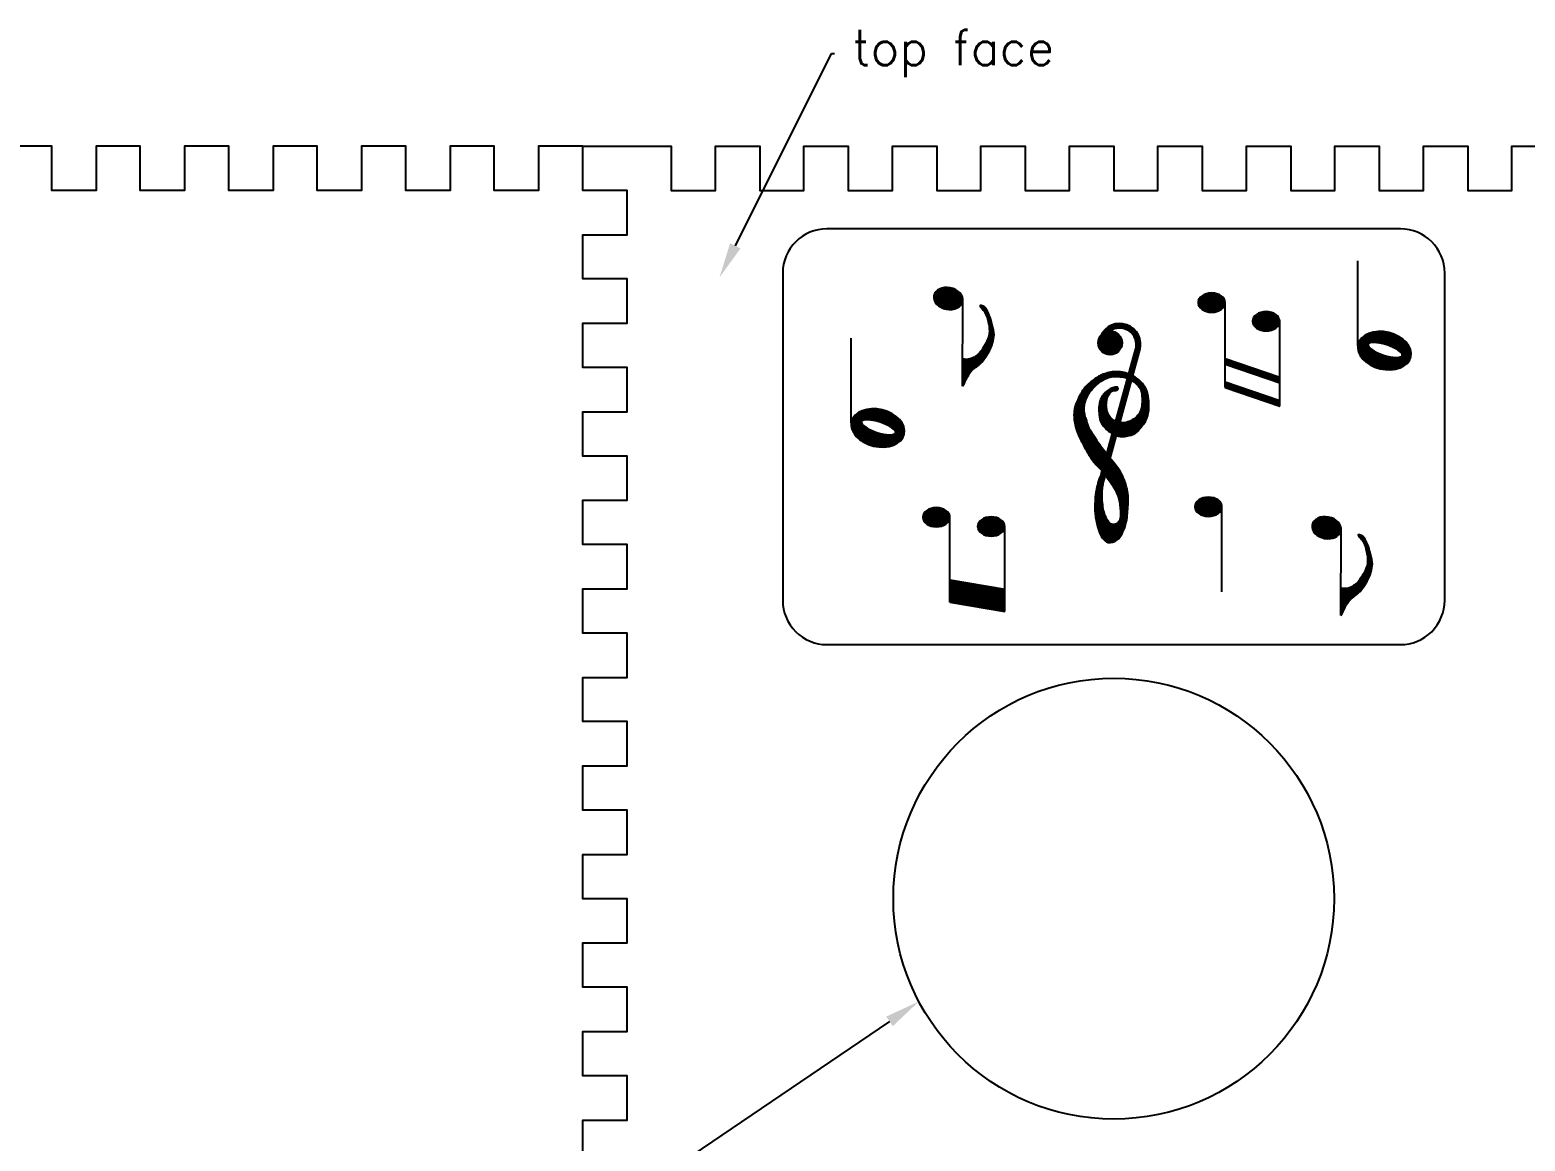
# Model space of a CAD drawing. Header units: metres. Extents: x 891 to 1465, y -355 to 475.
# Drawn here: x 1019.2 to 1188.2, y 103.7 to 229.3 of the extents above; entities that cross this region are included whole.
import ezdxf
from ezdxf import colors
from ezdxf.entities.mleader import LeaderData, LeaderLine
from ezdxf.math import Vec2, Vec3

# ---------------------------------------------------------------- set-up
doc = ezdxf.new("R2010")
doc.units = ezdxf.units.M
for name, color, linetype in [('_caption', 11, 'Continuous'), ('_engraving', 2, 'Continuous'), ('_inner contour', 1, 'Continuous'), ('_outter contour', 5, 'Continuous')]:
    doc.layers.add(name, color=color, linetype=linetype)
doc.styles.get("Standard").update_dxf_attribs({"font": 'simplex.shx'})
pattern_1 = [(44.99999999999999, (5599.141840433611, -3654.197693417098), (-0.1103636082840405, 0.1103636082840405), [])]
pattern_2 = [(44.99999999999999, (5613.51325942079, -3646.119190873557), (-0.1103636082840405, 0.1103636082840405), [])]

msp = doc.modelspace()

# ---------------------------------------------------------------- hatches: boundary and pattern name
at = {"layer": '_engraving'}
h = msp.add_hatch(dxfattribs=at)
h.set_pattern_fill('ANSI31', color=256, scale=1.248621693021773, angle=-17.09591792216725)
h.set_pattern_definition([(27.90408207783273, (4248.888690558815, -4818.157209868136), (-0.0730432417818258, 0.1379309134927627), [])])
edge = h.paths.add_edge_path()
edge.add_ellipse((1123.004676895523, 198.9247049218749), major_axis=(-1.630440843756685, 0.304311321849465), ratio=0.7410306430720974, start_angle=0, end_angle=360, ccw=False)
edge = h.paths.add_edge_path()
edge.add_spline(control_points=[(1124.727629686175, 192.0266479076025), (1124.684151668607, 192.0343798139571), (1124.495617808757, 192.0679077029988), (1125.090869815358, 192.0374589973098), (1125.368790930557, 192.0472731926962), (1125.862619702202, 192.2467361039546), (1126.352875189339, 192.5551018354512), (1126.802728696604, 193.1004041097356), (1127.113078258804, 193.6349408295749), (1127.518233293875, 194.3086917517029), (1127.721930466334, 195.2002616972835), (1127.529481086982, 196.244534619745), (1127.292873331087, 197.1753669480592), (1126.933073715719, 197.6340763207196), (1126.410393784121, 198.2062300171397), (1127.227010438589, 198.0335138875048), (1127.439534478652, 197.4129337400617), (1127.75474457404, 196.7958299641103), (1127.950005218057, 196.0003084396585), (1128.243474690449, 195.1745689223956), (1128.113760363423, 194.0695602737838), (1127.750000679103, 193.1517310171213), (1127.224985071429, 192.2994321062378), (1126.582648165125, 191.4084875345653), (1125.42662889346, 190.7761430273337), (1125.04015305911, 189.6947494866052), (1124.710200949783, 189.1523838625709), (1124.618651091985, 189.0018968847601)], knot_values=[0, 0, 0, 0, 0.0847195118540757, 0.3673694769896809, 0.698791341630975, 1.029126362864332, 1.547433391540686, 2.109659870826982, 2.694319112719564, 3.036161509471756, 3.99883080294899, 4.783494956065113, 5.622360220029882, 6.127824559450497, 6.480495208223619, 6.778277374725898, 7.428372167098209, 8.075253430436488, 8.425262630044326, 9.396449062103343, 10.14151170874593, 11.03861033083764, 11.75061378358799, 12.54652955210475, 13.65385792404956, 14.75898008475975, 15.18336272382602, 15.18336272382602, 15.18336272382602, 15.18336272382602], degree=3, periodic=0)
edge.add_line((1124.618651091985, 189.0018968847601), (1124.62387544937, 192.0535481071949))
h = msp.add_hatch(dxfattribs=at)
h.set_pattern_fill('ANSI31', color=256, scale=1.248621693021773)
h.set_pattern_definition([(44.99999999999999, (5612.244166971783, -3678.443399040943), (-0.1103636082840405, 0.1103636082840405), [])])
edge = h.paths.add_edge_path()
edge.add_ellipse((1152.768169726387, 198.4610896394073), major_axis=(-1.539480837267389, 0), ratio=0.7058393792830522, start_angle=180, end_angle=360, ccw=False)
edge.add_ellipse((1152.768169726387, 198.4610896394073), major_axis=(-1.539480837267389, 0), ratio=0.7058393792830522, start_angle=0, end_angle=180, ccw=False)
h = msp.add_hatch(dxfattribs=at)
h.set_pattern_fill('ANSI31', color=256, scale=1.248621693021773)
h.set_pattern_definition(pattern_2)
h.paths.add_polyline_path([(1142.640690723768, 193.8987784035406, -1), (1139.948643200085, 193.8987784035406, -1)])
edge = h.paths.add_edge_path()
edge.add_line((1144.674513946191, 193.1933954236703), (1143.840233071893, 190.1347363881563))
edge.add_spline(control_points=[(1143.840233071985, 190.1347363881074), (1143.663367409977, 190.2302156221632), (1143.522739951884, 190.3024922585969), (1143.407188068484, 190.3581977484573)], knot_values=[7.615922216859353, 7.615922216859353, 7.615922216859353, 7.615922216859353, 7.754161540204481, 7.754161540204481, 7.754161540204481, 7.754161540204481], degree=3, periodic=0)
edge.add_line((1143.407188068466, 190.3581977484659), (1144.197137871162, 193.2235836204959))
edge.add_arc((1142.368425094164, 193.6915018219711), 1.887627575563771, 345.6474933554072, 484.625387272352)
edge.add_arc((1141.294666961927, 193.8987784035406), 1.346023761842429, 89.94924937466111, 142.6621169986427)
edge.add_arc((1142.378368935424, 193.7462810848773), 2.361771467529395, -13.538451055948826, 155.780440462519, ccw=False)
edge = h.paths.add_edge_path()
edge.add_spline(control_points=[(1141.563579116053, 183.6708727719334), (1141.499018379872, 183.725223721999), (1141.161868857147, 183.8679323326544), (1140.828600493332, 184.1951309514672), (1140.442008839884, 184.6156542045226), (1140.115702032972, 185.1966223488005), (1140.049437496926, 185.9888564360043), (1139.997500986646, 186.8877027931672), (1140.232303412707, 187.5927808590703), (1140.532940606948, 188.0943094061128), (1140.863884094158, 188.4368625034928), (1141.27531611813, 188.7253983395933), (1141.68225494097, 188.8412565793406), (1142.215402688744, 188.9889427954433), (1142.177622515326, 188.4720055316924), (1141.533343046463, 188.6265995364636), (1141.172356691795, 188.1338356824316), (1140.930931838522, 187.6646993487068), (1140.869471354847, 187.1347729993347), (1140.853018923395, 186.5061149382823), (1141.047436426696, 185.8073749217235), (1141.433144324812, 185.3300715567448), (1141.815552716656, 185.1051247924478), (1141.948674346806, 185.0677291668585)], knot_values=[61.36103308762052, 61.36103308762052, 61.36103308762052, 61.36103308762052, 61.56873504216537, 62.14851320097825, 62.51407386724864, 62.93208951100087, 63.72289234201291, 64.38772498503151, 65.0847375781398, 65.46665218248128, 65.7818791865406, 66.23382967980389, 66.60500575851493, 66.95646296701709, 67.1060498351759, 67.55587539700332, 68.04805427392061, 68.45247312232439, 68.83074206651855, 69.30882028924844, 69.97071829316964, 70.49028826212344, 70.84029821771679, 70.84029821771679, 70.84029821771679, 70.84029821771679], degree=3, periodic=0)
edge.add_line((1141.948674346806, 185.0677291668585), (1141.563579116059, 183.67087277193))
h.paths.add_polyline_path([(1141.312393219103, 180.8671138832348), (1140.919099834986, 181.3331522984218), (1144.197137871164, 193.2235836204993, 0.693581818012023), (1141.295859223195, 195.2448016373512, 0.2341468164265203), (1140.22448029917, 194.7151609574356, -0.9108787190175618), (1144.674513946191, 193.1933954236703), (1143.840233071894, 190.1347363881563)])
h = msp.add_hatch(dxfattribs=at)
h.set_pattern_fill('ANSI31', color=256, scale=1.248621693021773)
h.set_pattern_definition(pattern_2)
edge = h.paths.add_edge_path()
edge.add_spline(control_points=[(1143.840233071985, 190.1347363881074), (1143.663367409977, 190.2302156221632), (1143.522739951884, 190.3024922585969), (1143.407188068484, 190.3581977484573)], knot_values=[7.615922216859353, 7.615922216859353, 7.615922216859353, 7.615922216859353, 7.754161540204481, 7.754161540204481, 7.754161540204481, 7.754161540204481], degree=3, periodic=0)
edge.add_line((1143.407188068466, 190.3581977484659), (1144.197137871162, 193.2235836204959))
edge.add_arc((1142.368425094164, 193.6915018219711), 1.887627575563771, 345.6474933554072, 484.625387272352)
edge.add_arc((1141.294666961927, 193.8987784035406), 1.346023761842429, 89.94924937466111, 142.6621169986427)
edge.add_arc((1142.378368935424, 193.7462810848773), 2.361771467529395, -13.538451055948826, 155.780440462519, ccw=False)
edge.add_line((1144.674513946191, 193.1933954236703), (1143.840233071893, 190.1347363881563))
h = msp.add_hatch(dxfattribs=at)
h.set_pattern_fill('ANSI31', color=256, scale=1.248621693021773)
h.set_pattern_definition([(44.99999999999999, (5618.397475291144, -3676.33125669775), (-0.1103636082840405, 0.1103636082840405), [])])
edge = h.paths.add_edge_path()
edge.add_ellipse((1158.921478045748, 196.3489472962138), major_axis=(-1.539480837267389, 0), ratio=0.7058393792830522, start_angle=180, end_angle=360, ccw=False)
edge.add_ellipse((1158.921478045748, 196.3489472962138), major_axis=(-1.539480837267389, 0), ratio=0.7058393792830522, start_angle=0, end_angle=180, ccw=False)
h = msp.add_hatch(dxfattribs=at)
h.set_pattern_fill('ANSI31', color=256, scale=1.248621693021773)
h.set_pattern_definition([(44.99999999999999, (5655.877584113227, -3664.508550756834), (-0.1103636082840405, 0.1103636082840405), [])])
edge = h.paths.add_edge_path()
edge.add_ellipse((1172.296632904989, 193.0357166804846), major_axis=(-2.97288279681362, 0.7041024496770482), ratio=0.6881588486345263, start_angle=3.206118580079817, end_angle=360, ccw=False)
edge.add_ellipse((1172.296632904989, 193.0357166804846), major_axis=(-2.97288279681362, 0.7041024496770482), ratio=0.6881588486345263, start_angle=0, end_angle=3.206118580079817, ccw=False)
edge = h.paths.add_edge_path(flags=16)
edge.add_ellipse((1172.366434539623, 193.1091315344692), major_axis=(-1.917777088251931, 0.6198839349180031), ratio=0.2981574742412535, start_angle=0, end_angle=360, ccw=False)
h = msp.add_hatch(dxfattribs=at)
h.set_pattern_fill('ANSI31', color=256, scale=1.248621693021773)
h.set_pattern_definition([(44.99999999999999, (5612.244166971783, -3657.918898729195), (-0.1103636082840405, 0.1103636082840405), [])])
h.paths.add_polyline_path([(1160.460958883013, 187.4102340038079), (1160.460958883013, 186.7501680311089), (1154.307650563654, 188.8623103743025), (1154.307650563654, 189.522376347002)])
h.paths.add_polyline_path([(1160.460958883013, 190.0504978946054), (1160.460958883013, 189.3904319219059), (1154.307650563654, 191.5025742650994), (1154.307650563654, 192.162640237799)])
h = msp.add_hatch(dxfattribs=at)
h.set_pattern_fill('ANSI31', color=256, scale=1.248621693021773)
h.set_pattern_definition(pattern_2)
edge = h.paths.add_edge_path()
edge.add_spline(control_points=[(1143.28034508961, 189.8981000582806), (1142.909610214296, 190.0533727042033), (1142.216869660344, 190.1035626293895), (1141.567633138073, 190.1241383726304), (1140.752969096245, 189.9031572481307), (1140.104045057389, 189.4474072209152), (1139.412727745373, 188.9088156370614), (1138.83700582134, 188.1492541065941), (1138.489953185104, 187.4037449615676), (1138.312425878976, 186.507212028423), (1138.399604433074, 185.7635504773117), (1138.70232249048, 184.9787012500665), (1138.897461851278, 184.2043561920384), (1139.438707245767, 183.4832579773572), (1139.880490798063, 182.7156489793339), (1140.380613278503, 182.0339500735988), (1140.7381775307, 181.5778235766187), (1140.922955403941, 181.3471376083291)], knot_values=[46.95870662237047, 46.95870662237047, 46.95870662237047, 46.95870662237047, 47.44996711225281, 48.2192678440642, 48.73200442958681, 49.39897431876682, 50.11948230857655, 50.82694033701192, 51.66850856483781, 52.06905759628466, 53.01392162718109, 53.40788968906354, 54.09441890781029, 54.90825516989502, 55.54311593308285, 56.22542246868665, 56.9356815871063, 56.9356815871063, 56.9356815871063, 56.9356815871063], degree=3, periodic=0)
edge.add_line((1140.922955403937, 181.3471376083325), (1140.392114441648, 179.4216175456024))
edge.add_spline(control_points=[(1140.392114441649, 179.4216175456018), (1140.33939484772, 179.489169160606), (1140.061542355412, 179.8081145117205), (1139.472844279506, 180.3578200326304), (1138.944678866286, 181.223073518073), (1138.49475790553, 181.9165948217357), (1138.154846612169, 182.5996134453607), (1137.734767984893, 183.3611835642634), (1137.389608970776, 184.4733904963232), (1137.193140562835, 185.1660778607984), (1137.21625449318, 186.2166392872175), (1137.343381110086, 186.8169578566473), (1137.65534160623, 187.4980912619042), (1137.840253048996, 187.9483341188936), (1138.106102029736, 188.4049434432069), (1138.461342972641, 188.8902254499858), (1138.903532626673, 189.3392736118729), (1139.309500114694, 189.6434807122314), (1139.86047261205, 190.0635732375525), (1140.418658517201, 190.3388089816697), (1140.969631014557, 190.5126371191105), (1141.585795654386, 190.6502471313348), (1142.223755644634, 190.6647249496188), (1142.738716307807, 190.612623109471), (1143.152458281504, 190.4809984086324), (1143.407188068484, 190.3581977484573)], knot_values=[7.754161540204481, 7.754161540204481, 7.754161540204481, 7.754161540204481, 7.820624175961402, 8.77135123282573, 9.673652690247781, 10.24309622169973, 10.75673407825225, 11.50761619944174, 12.3151732440311, 13.34524029098229, 13.87986581308478, 14.06649219307939, 14.67985097511744, 15.07022088984109, 15.3557604172441, 15.8268057667103, 16.58182113519328, 16.90184217023321, 17.4763787632521, 17.85787319188129, 18.41276015074171, 18.93266473256736, 19.23130334091402, 19.87548776482777, 20.18023116105894, 20.18023116105894, 20.18023116105894, 20.18023116105894], degree=3, periodic=0)
edge.add_line((1143.407188068466, 190.3581977484647), (1143.28034508961, 189.8981000582806))
h = msp.add_hatch(dxfattribs=at)
h.set_pattern_fill('ANSI31', color=256, scale=1.248621693021773)
h.set_pattern_definition(pattern_2)
edge = h.paths.add_edge_path()
edge.add_spline(control_points=[(1143.84248049465, 190.1315689699646), (1144.008777219371, 190.1097990624866), (1144.476685667037, 189.8161311310244), (1144.777467495109, 189.5168464205568), (1145.147784178687, 189.073768344972), (1145.461714673989, 188.5606773291849), (1145.5819587188, 187.9269805401864), (1145.688674589728, 187.1725422687919), (1145.707948486113, 186.2334966417393), (1145.458071101291, 185.3102565150777), (1145.086056860111, 184.6813990554998), (1144.701818750676, 184.2899302943888), (1144.34085710159, 183.7883313444977), (1143.695697656683, 183.4471131577498), (1142.952869351687, 183.3397192250727), (1142.417568781382, 183.3124965129234), (1142.081940958491, 183.4081048977572), (1142.018464740948, 183.4084005277784)], knot_values=[75.5222232162218, 75.5222232162218, 75.5222232162218, 75.5222232162218, 75.87571055248613, 76.24631016780182, 76.65100515997433, 77.19061470167628, 77.70963474171018, 78.15770699410463, 79.03297513227484, 79.94243683705461, 80.41598712762425, 80.77020128573069, 81.25808124449743, 81.88484754764242, 82.45608694329744, 83.04032421993001, 83.2120464798441, 83.2120464798441, 83.2120464798441, 83.2120464798441], degree=3, periodic=0)
edge.add_line((1142.006078745733, 183.4103191384438), (1142.425121739911, 184.9466238529569))
edge.add_spline(control_points=[(1142.425121739894, 184.9466238529632), (1142.533058041626, 184.8950137578233), (1142.789455987797, 184.8452830355863), (1143.199931384128, 184.9229888467444), (1143.775399818574, 185.1594940110626), (1144.373434905796, 185.5998745026594), (1144.709317573833, 186.1042750688739), (1144.909138371245, 186.8184188088706), (1144.91842432056, 187.5006496279349), (1144.876190042536, 188.1442970019417), (1144.780198092263, 188.7198073330011), (1144.435781400308, 189.0890367420966), (1144.166715490379, 189.3890922169811), (1143.849719811893, 189.6088817132709), (1143.716328004164, 189.6673593364663)], knot_values=[83.70600204258827, 83.70600204258827, 83.70600204258827, 83.70600204258827, 83.78801272871596, 84.18490161157158, 84.80666476394997, 85.33384768828454, 85.88596192986022, 86.3486830059073, 86.9494478597924, 87.474438518696, 87.92263960626813, 88.30133889075726, 88.65078368460163, 88.91665154708107, 88.91665154708107, 88.91665154708107, 88.91665154708107], degree=3, periodic=0)
edge.add_line((1143.713201751501, 189.6690113453356), (1143.839615292349, 190.1324714710998))
h = msp.add_hatch(dxfattribs=at)
h.set_pattern_fill('ANSI31', color=256, scale=1.248621693021773)
h.set_pattern_definition([(44.99999999999999, (5598.632186051205, -3655.773062947), (-0.1103636082840405, 0.1103636082840405), [])])
edge = h.paths.add_edge_path()
edge.add_ellipse((1115.051234842969, 184.3002288706517), major_axis=(-2.97288279681362, 0.7041024496770482), ratio=0.6881588486345259, start_angle=3.206118580079817, end_angle=360, ccw=False)
edge.add_ellipse((1115.051234842969, 184.3002288706517), major_axis=(-2.97288279681362, 0.7041024496770482), ratio=0.6881588486345259, start_angle=0, end_angle=3.206118580079817, ccw=False)
edge = h.paths.add_edge_path(flags=16)
edge.add_ellipse((1115.121036477603, 184.3736437246364), major_axis=(-1.917777088251931, 0.6198839349180029), ratio=0.2981574742412536, start_angle=0, end_angle=360, ccw=False)
h = msp.add_hatch(dxfattribs=at)
h.set_pattern_fill('ANSI31', color=256, scale=1.248621693021773)
h.set_pattern_definition(pattern_2)
edge = h.paths.add_edge_path()
edge.add_line((1140.290290883906, 179.0522728317982), (1140.392114441649, 179.4216175456018))
edge.add_spline(control_points=[(1140.392114441649, 179.4216175456018), (1140.453371035273, 179.3431271491324), (1140.561293176379, 179.2015716574388), (1140.770331537966, 178.9238588279316)], knot_values=[20.18023116105894, 20.18023116105894, 20.18023116105894, 20.18023116105894, 20.25745623747861, 20.25745623747861, 20.25745623747861, 20.25745623747861], degree=3, periodic=0)
edge.add_line((1140.392135852253, 179.4216952083207), (1140.919099834984, 181.3331522984217))
edge.add_line((1140.919099834986, 181.3331522984218), (1141.311782469194, 180.8678375997551))
edge.add_spline(control_points=[(1141.30951437958, 180.8701586272665), (1141.315524347372, 180.8634248755991), (1141.318629747944, 180.8596411267849), (1141.321735564404, 180.8558576802862)], knot_values=[46.45188629918387, 46.45188629918387, 46.45188629918387, 46.45188629918387, 46.46364639012295, 46.46364639012295, 46.46364639012295, 46.46364639012295], degree=3, periodic=0)
edge.add_spline(control_points=[(1141.321735564404, 180.8558576802862), (1141.357930444695, 180.811765766035), (1141.64294144897, 180.465434555645), (1142.16593056149, 179.8400531573327), (1142.712296126203, 178.9355482732049), (1142.947172796101, 178.3185735034357), (1143.034650237123, 178.038797489095)], knot_values=[43.79223597484734, 43.79223597484734, 43.79223597484734, 43.79223597484734, 43.92928692070455, 44.86974103394075, 45.74926497697794, 46.45188629918388, 46.45188629918388, 46.45188629918388, 46.45188629918388], degree=3, periodic=0)
edge.add_spline(control_points=[(1143.034650237123, 178.038797489095), (1143.079063366871, 177.896752542648), (1143.204976771507, 177.445772062804), (1143.357442398399, 176.6552013590686), (1143.328020699284, 175.8016768819298), (1143.29978047166, 175.2682017576404), (1143.28695627968, 175.0712419302224)], knot_values=[41.39119654063967, 41.39119654063967, 41.39119654063967, 41.39119654063967, 41.74792407613086, 42.51201711358831, 43.31537334339432, 43.79223597484734, 43.79223597484734, 43.79223597484734, 43.79223597484734], degree=3, periodic=0)
edge.add_spline(control_points=[(1143.28695627968, 175.0712419302224), (1143.277663932398, 174.9285257949111), (1143.243021438758, 174.4608160409775), (1143.146218643311, 173.616520152267), (1142.771392910435, 172.4592221502258), (1142.200151890225, 171.637367378389), (1141.650202807621, 171.3851887054577), (1141.436581147278, 171.3532715681838)], knot_values=[38.03133237871634, 38.03133237871634, 38.03133237871634, 38.03133237871634, 38.37686472776288, 39.17105715273586, 40.16474713115899, 40.91170250414221, 41.39119654063966, 41.39119654063966, 41.39119654063966, 41.39119654063966], degree=3, periodic=0)
edge.add_spline(control_points=[(1141.436581147278, 171.3532715681838), (1141.318035353715, 171.3355596827862), (1141.050205432128, 171.3419555845488), (1140.544039799464, 171.6536436881708), (1140.128688481949, 172.2791381796706), (1139.816925536308, 173.3255038944742), (1139.547309881274, 174.6202683942684), (1139.636430371099, 175.958594143711), (1139.664896184644, 177.0814031844993), (1139.906739254504, 178.2113175172117), (1140.233087784472, 178.9275529509481), (1140.290290883906, 179.0522728317982)], knot_values=[31.26216927278058, 31.26216927278058, 31.26216927278058, 31.26216927278058, 31.52825652710609, 31.86551284632965, 32.57321422832174, 33.31274343445786, 34.46539273371531, 35.68862871642031, 36.58653710676288, 37.90066528441722, 38.03133237871633, 38.03133237871633, 38.03133237871633, 38.03133237871633], degree=3, periodic=0)
edge = h.paths.add_edge_path(flags=16)
edge.add_spline(control_points=[(1140.781987813137, 178.9346951655448), (1140.784725997579, 178.9383038674344), (1140.786765377652, 178.9379535338551), (1140.78755064044, 178.9306811657553)], knot_values=[30.67153187807645, 30.67153187807645, 30.67153187807645, 30.67153187807645, 30.68789489964508, 30.68789489964508, 30.68789489964508, 30.68789489964508], degree=3, periodic=0)
edge.add_spline(control_points=[(1140.781987813137, 178.9346951655453), (1140.889547402334, 178.7851622397328), (1141.311731124369, 178.1968386511861), (1141.976154278022, 177.2851536513486), (1142.351851302001, 176.112589702686), (1142.43973578992, 175.2002865476401), (1142.503582112271, 174.4868241132294), (1142.415815215167, 173.8345328751695), (1142.047568136753, 173.4448764345614), (1141.546745142348, 173.3196938685976), (1141.092903426086, 173.6682185781175), (1140.7914867543, 174.2545941361275), (1140.521261608181, 175.0073233217765), (1140.433046551025, 175.8519990451401), (1140.375782547968, 176.5508442751389), (1140.393893787748, 177.1962718694098), (1140.482279544365, 177.8299904039744), (1140.525579835932, 178.1372935798621), (1140.718428267004, 178.7869278112927), (1140.778505386459, 178.9301056135952), (1140.781987813137, 178.9346951655448)], knot_values=[20.74614817413589, 20.74614817413589, 20.74614817413589, 20.74614817413589, 21.13012439456395, 22.48178951585205, 23.43501414802772, 24.04381141531291, 24.67855203740299, 25.16725722248161, 25.56304863319883, 25.89832688829678, 26.30423420271752, 26.8096535373919, 27.48460724007733, 28.22193130873698, 28.84856102620391, 29.17856974251519, 29.77087124557087, 30.40049146217369, 30.65072136509065, 30.67153187807645, 30.67153187807645, 30.67153187807645, 30.67153187807645], degree=3, periodic=0)
h = msp.add_hatch(dxfattribs=at)
h.set_pattern_fill('ANSI31', color=256, scale=1.248621693021773)
h.set_pattern_definition(pattern_2)
edge = h.paths.add_edge_path()
edge.add_spline(control_points=[(1140.785808323367, 178.9365366652738), (1140.784813797676, 178.9374824525754), (1140.783508582633, 178.936699414664), (1140.781987813137, 178.9346951655448)], knot_values=[30.67153187807646, 30.67153187807646, 30.67153187807646, 30.67153187807646, 30.68061979184047, 30.68061979184047, 30.68061979184047, 30.68061979184047], degree=3, periodic=0)
edge.add_spline(control_points=[(1140.770331537966, 178.9238588279316), (1140.561293176379, 179.2015716574388), (1140.453371035273, 179.3431271491324), (1140.392114441649, 179.4216175456018)], knot_values=[20.18023116105894, 20.18023116105894, 20.18023116105894, 20.18023116105894, 20.25745623747861, 20.25745623747861, 20.25745623747861, 20.25745623747861], degree=3, periodic=0)
edge.add_line((1140.392157201644, 179.4217726489901), (1140.919099834985, 181.3331522984218))
edge.add_line((1140.919099834986, 181.3331522984218), (1141.312393219102, 180.8671138832348))
edge.add_line((1141.312393219103, 180.8671138832348), (1140.785808323369, 178.9365366652738))
h = msp.add_hatch(dxfattribs=at)
h.set_pattern_fill('ANSI31', color=256, scale=1.248621693021773)
h.set_pattern_definition(pattern_2)
edge = h.paths.add_edge_path()
edge.add_spline(control_points=[(1141.436581147278, 171.3532715681838), (1141.318035353715, 171.3355596827862), (1141.050205432128, 171.3419555845488), (1140.544039799464, 171.6536436881708), (1140.128688481949, 172.2791381796706), (1139.816925536308, 173.3255038944742), (1139.668861320091, 174.6238977008398), (1139.636430371099, 175.958594143711), (1139.664896184644, 177.0814031844993), (1139.906739254504, 178.2113175172117), (1140.233087784472, 178.9275529509481), (1140.290290883906, 179.0522728317982)], knot_values=[31.26216927278058, 31.26216927278058, 31.26216927278058, 31.26216927278058, 31.52825652710609, 31.86551284632965, 32.57321422832174, 33.31274343445786, 34.46539273371531, 35.68862871642031, 36.58653710676288, 37.90066528441722, 38.03133237871633, 38.03133237871633, 38.03133237871633, 38.03133237871633], degree=3, periodic=0)
edge.add_line((1140.290290883906, 179.0522728317982), (1140.392114441649, 179.4216175456018))
edge.add_spline(control_points=[(1140.392114441649, 179.4216175456018), (1140.453371035273, 179.3431271491324), (1140.561293176379, 179.2015716574388), (1140.770331537966, 178.9238588279316)], knot_values=[20.18023116105894, 20.18023116105894, 20.18023116105894, 20.18023116105894, 20.25745623747861, 20.25745623747861, 20.25745623747861, 20.25745623747861], degree=3, periodic=0)
edge.add_spline(control_points=[(1140.781987813137, 178.9346951655448), (1140.778505386459, 178.9301056135952), (1140.718428267004, 178.7869278112927), (1140.525579835932, 178.1372935798621), (1140.482279544365, 177.8299904039744), (1140.393893787748, 177.1962718694098), (1140.375782547968, 176.5508442751389), (1140.433046551025, 175.8519990451401), (1140.521261608181, 175.0073233217765), (1140.7914867543, 174.2545941361275), (1141.084661879633, 173.6842516706848), (1141.393461209045, 173.4378690890673), (1141.537229155594, 173.398062552796)], knot_values=[25.9417000803917, 25.9417000803917, 25.9417000803917, 25.9417000803917, 25.9625105933775, 26.21274049629445, 26.84236071289728, 27.43466221595296, 27.76467093226424, 28.39130064973117, 29.12862471839082, 29.80357842107625, 30.30899775575063, 30.67153187807645, 30.67153187807645, 30.67153187807645, 30.67153187807645], degree=3, periodic=0)
edge.add_line((1141.537229155594, 173.398062552796), (1141.436581147277, 171.3532715681838))
h = msp.add_hatch(dxfattribs=at)
h.set_pattern_fill('ANSI31', color=256, scale=1.248621693021773)
h.set_pattern_definition(pattern_2)
edge = h.paths.add_edge_path()
edge.add_spline(control_points=[(1143.034650237123, 178.038797489095), (1143.079063366871, 177.896752542648), (1143.204976771507, 177.445772062804), (1143.357442398399, 176.6552013590686), (1143.328020699284, 175.8016768819298), (1143.29978047166, 175.2682017576404), (1143.28695627968, 175.0712419302224)], knot_values=[41.39119654063967, 41.39119654063967, 41.39119654063967, 41.39119654063967, 41.74792407613086, 42.51201711358831, 43.31537334339432, 43.79223597484734, 43.79223597484734, 43.79223597484734, 43.79223597484734], degree=3, periodic=0)
edge.add_line((1143.28695627968, 175.0712419302133), (1142.420908649941, 175.38895969986))
edge.add_spline(control_points=[(1142.420908649941, 175.3889596998606), (1142.401788680914, 175.5820434432604), (1142.333483123973, 176.1699174481357), (1142.126771808765, 176.8150709109608), (1141.913943223751, 177.2370200940836), (1141.878093996032, 177.3043536439896)], knot_values=[22.29822612659161, 22.29822612659161, 22.29822612659161, 22.29822612659161, 22.7645705169685, 23.71779514914417, 23.90135853840462, 23.90135853840462, 23.90135853840462, 23.90135853840462], degree=3, periodic=0)
edge.add_line((1141.878093996032, 177.3043536439896), (1143.034650237123, 178.0387974890949))
h = msp.add_hatch(dxfattribs=at)
h.set_pattern_fill('ANSI31', color=256, scale=1.248621693021773)
h.set_pattern_definition([(44.99999999999999, (5611.874746938962, -3655.375798268599), (-0.1103636082840405, 0.1103636082840405), [])])
edge = h.paths.add_edge_path()
edge.add_ellipse((1152.398749693564, 175.3934888670624), major_axis=(-1.539480837267389, 0), ratio=0.7058393792830522, start_angle=180, end_angle=360, ccw=False)
edge.add_ellipse((1152.398749693564, 175.3934888670624), major_axis=(-1.539480837267389, 0), ratio=0.7058393792830522, start_angle=0, end_angle=180, ccw=False)
h = msp.add_hatch(dxfattribs=at)
h.set_pattern_fill('ANSI31', color=256, scale=1.248621693021773)
h.set_pattern_definition(pattern_1)
edge = h.paths.add_edge_path()
edge.add_ellipse((1121.65927703172, 174.2153840155616), major_axis=(-1.539480837267389, 0), ratio=0.7058393792830522, start_angle=0, end_angle=180, ccw=False)
edge.add_ellipse((1121.65927703172, 174.2153840155616), major_axis=(-1.539480837267389, 0), ratio=0.7058393792830522, start_angle=180, end_angle=360, ccw=False)
edge = h.paths.add_edge_path()
edge.add_ellipse((1127.861411589847, 173.1708746630196), major_axis=(-1.539480837267389, 0), ratio=0.7058393792830522, start_angle=180, end_angle=360, ccw=False)
edge.add_ellipse((1127.861411589847, 173.1708746630196), major_axis=(-1.539480837267389, 0), ratio=0.7058393792830522, start_angle=0, end_angle=180, ccw=False)
h = msp.add_hatch(dxfattribs=at)
h.set_pattern_fill('ANSI31', color=256, scale=1.248621693021773)
h.set_pattern_definition(pattern_2)
edge = h.paths.add_edge_path()
edge.add_spline(control_points=[(1143.28695627968, 175.0712419302224), (1143.277663932398, 174.9285257949111), (1143.243021438758, 174.4608160409775), (1143.146218643311, 173.616520152267), (1142.771392910435, 172.4592221502258), (1142.200151890225, 171.637367378389), (1141.650202807621, 171.3851887054577), (1141.436581147278, 171.3532715681838)], knot_values=[38.03133237871634, 38.03133237871634, 38.03133237871634, 38.03133237871634, 38.37686472776288, 39.17105715273586, 40.16474713115899, 40.91170250414221, 41.39119654063966, 41.39119654063966, 41.39119654063966, 41.39119654063966], degree=3, periodic=0)
edge.add_line((1141.436581147278, 171.3532715681838), (1141.537229155595, 173.3980625527961))
edge.add_spline(control_points=[(1141.537229155594, 173.398062552796), (1141.55442939794, 173.3933001416519), (1141.706436523856, 173.359609322007), (1142.047568136753, 173.4448764345614), (1142.415815215167, 173.8345328751695), (1142.503582112271, 174.4868241132294), (1142.456924124926, 175.0082123468893), (1142.426749171776, 175.3299789652381), (1142.420908649941, 175.3889596998606)], knot_values=[23.90135853840462, 23.90135853840462, 23.90135853840462, 23.90135853840462, 23.94473173049954, 24.28000998559749, 24.67580139631471, 25.16450658139332, 25.7992472034834, 25.9417000803917, 25.9417000803917, 25.9417000803917, 25.9417000803917], degree=3, periodic=0)
edge.add_line((1142.420908649941, 175.3889596998602), (1143.286956279681, 175.0712419302134))
h = msp.add_hatch(dxfattribs=at)
h.set_pattern_fill('ANSI31', color=256, scale=1.248621693021773, angle=-17.09591792216725)
h.set_pattern_definition([(27.90408207783273, (4291.640735705674, -4792.265578470203), (-0.0730432417818258, 0.1379309134927627), [])])
edge = h.paths.add_edge_path()
edge.add_ellipse((1165.756722042381, 173.033073523943), major_axis=(-1.630440843756685, 0.304311321849465), ratio=0.7410306430720974, start_angle=0, end_angle=360, ccw=False)
edge = h.paths.add_edge_path()
edge.add_spline(control_points=[(1167.47967483303, 166.1350165096707), (1167.436196815464, 166.1427484160253), (1167.247662955615, 166.1762763050671), (1167.842914962215, 166.1458275993779), (1168.120836077414, 166.1556417947644), (1168.614664849059, 166.3551047060228), (1169.104920336194, 166.6634704375194), (1169.554773843461, 167.2087727118038), (1169.865123405661, 167.7433094316431), (1170.27027844073, 168.4170603537711), (1170.473975613191, 169.3086302993517), (1170.281526233837, 170.3529032218132), (1170.044918477943, 171.2837355501273), (1169.685118862577, 171.7424449227878), (1169.162438930978, 172.3145986192079), (1169.979055585447, 172.141882489573), (1170.191579625509, 171.5213023421299), (1170.506789720897, 170.9041985661785), (1170.702050364914, 170.1086770417267), (1170.995519837306, 169.2829375244638), (1170.86580551028, 168.177928875852), (1170.50204582596, 167.2600996191895), (1169.977030218284, 166.4078007083059), (1169.334693311983, 165.5168561366335), (1168.178674040317, 164.8845116294018), (1167.792198205967, 163.8031180886734), (1167.46224609664, 163.2607524646391), (1167.370696238842, 163.1102654868283)], knot_values=[0, 0, 0, 0, 0.0847195118540757, 0.3673694769896809, 0.698791341630975, 1.029126362864332, 1.547433391540686, 2.109659870826982, 2.694319112719564, 3.036161509471756, 3.99883080294899, 4.783494956065113, 5.622360220029882, 6.127824559450497, 6.480495208223619, 6.778277374725898, 7.428372167098209, 8.075253430436488, 8.425262630044326, 9.396449062103343, 10.14151170874593, 11.03861033083764, 11.75061378358799, 12.54652955210475, 13.65385792404956, 14.75898008475975, 15.18336272382602, 15.18336272382602, 15.18336272382602, 15.18336272382602], degree=3, periodic=0)
edge.add_line((1167.370696238842, 163.1102654868283), (1167.375920596227, 166.1619167092632))
h = msp.add_hatch(dxfattribs=at)
h.set_pattern_fill('ANSI31', color=256, scale=1.248621693021773)
h.set_pattern_definition(pattern_1)
h.paths.add_polyline_path([(1129.400892427115, 163.5720953979149), (1123.198757868988, 164.6166047504566), (1123.198757868988, 167.149014382951), (1129.400892427115, 166.1045050304088)])

# ---------------------------------------------------------------- linework, layer by layer
for p, q in [((1169.294239574528, 193.5715185616897), (1169.295527183716, 203.1702977404328)), ((1124.618651091985, 189.0018968847599), (1124.635083904248, 198.6006298842381)), ((1154.307650563654, 188.8623103743024), (1154.307650563654, 198.4610896394072)), ((1160.460958883013, 186.7501680311088), (1160.460958883013, 196.3489472962137)), ((1112.048841512509, 184.8360307518567), (1112.050129121697, 194.4348099305998)), ((1140.290290883906, 179.0522728317982), (1144.214656195376, 193.2871278590403)), ((1140.784393705668, 178.9313503625007), (1144.685699480578, 193.2344040777986)), ((1154.307650563654, 192.1626402377988), (1160.460958883013, 190.0504978946053)), ((1154.307650563654, 191.5025742650993), (1160.460958883013, 189.3904319219058)), ((1154.307650563654, 189.5223763470019), (1160.460958883013, 187.4102340038078)), ((1154.307650563654, 188.8623103743024), (1160.460958883013, 186.7501680311088)), ((1141.319985455406, 180.8581173582041), (1140.830365706046, 181.4382990272844)), ((1123.198757868988, 164.6166047504566), (1123.198757868988, 174.2153840155614)), ((1153.938230530832, 165.7947096019574), (1153.938230530832, 175.3934888670622)), ((1129.400892427115, 163.5720953979146), (1129.400892427115, 173.1708746630196)), ((1167.370696238842, 163.1102654868281), (1167.387129051105, 172.7089984863063)), ((1123.198757868988, 167.149014382951), (1129.400892427115, 166.1045050304086)), ((1123.198757868988, 164.6166047504566), (1129.400892427115, 163.5720953979146))]:
    msp.add_line(p, q, dxfattribs=at)
at = {"layer": '_engraving', "flags": 128}
msp.add_lwpolyline([(1109.300119693373, 159.8226237687301), (1174.102283218946, 159.8226237687301, 0.4142135623730951), (1179.102283218946, 164.8226237687302), (1179.102283218946, 201.791424121997, 0.4142135623730951), (1174.102283218946, 206.791424121997), (1109.300119693373, 206.791424121997, 0.4142135623730951), (1104.300119693373, 201.791424121997), (1104.300119693373, 164.8226237687302, 0.4142135623730951)], format="xyb", close=True, dxfattribs=at)
at = {"layer": '_engraving'}
msp.add_circle((1141.294666961927, 193.8987784035404), 1.346023761842429, dxfattribs=at)
for centre, radius, start, end in [((1142.378368935424, 193.7462810848772), 2.361771467529473, 343.0246869256529, 156.6388621049533), ((1142.368425094164, 193.6915018219709), 1.88762757556374, 345.3427213852096, 126.2390376467907)]:
    msp.add_arc(centre, radius, start, end, dxfattribs=at)
at = {"layer": '_engraving', "extrusion": (0, 0, -0.9999999999999998)}
for centre, major_axis, ratio in [((1123.004676895523, 198.9247049218749), (-1.630440843756685, 0.3043113218494652), 0.7410306430720974), ((1172.366434539623, 193.1091315344691), (-1.91777708825193, 0.619883934918002), 0.2981574742412536), ((1115.121036477603, 184.3736437246361), (-1.91777708825193, 0.619883934918002), 0.2981574742412536), ((1165.756722042381, 173.033073523943), (-1.630440843756685, 0.3043113218494651), 0.7410306430720973)]:
    msp.add_ellipse(centre, major_axis=major_axis, ratio=ratio, dxfattribs=at)
at = {"layer": '_engraving', "extrusion": (0, 0, -1)}
for centre, major_axis, ratio in [((1152.768169726387, 198.4610896394072), (-1.539480837267389, 0), 0.7058393792830522), ((1158.921478045748, 196.3489472962137), (-1.539480837267389, 0), 0.7058393792830522), ((1172.296632904989, 193.0357166804846), (-2.972882796813614, 0.7041024496770472), 0.6881588486345266), ((1115.051234842969, 184.3002288706516), (-2.972882796813614, 0.7041024496770472), 0.6881588486345264), ((1152.398749693564, 175.3934888670622), (-1.539480837267389, 0), 0.7058393792830522), ((1121.65927703172, 174.2153840155614), (-1.539480837267389, 0), 0.7058393792830522), ((1127.861411589847, 173.1708746630196), (-1.539480837267389, 0), 0.7058393792830522)]:
    msp.add_ellipse(centre, major_axis=major_axis, ratio=ratio, dxfattribs=at)
at = {"layer": '_engraving'}
for points, knots in [([(1124.618651091985, 189.0018968847599), (1124.710200786219, 189.15238359371), (1125.040152102592, 189.6947493483598), (1125.426628216839, 190.7761423601165), (1126.582647070313, 191.4084873802595), (1127.224984114393, 192.2994318294981), (1127.749999725367, 193.1517306906622), (1128.113759444818, 194.0695598591469), (1128.243473821737, 195.1745684145533), (1127.950004400155, 196.0003078660167), (1127.754743804636, 196.7958293230673), (1127.439533759009, 197.4129330456414), (1127.22700974997, 198.0335131540938), (1126.410393175882, 198.2062292379897), (1126.933072985158, 197.6340756260708), (1127.292872552434, 197.175366319059), (1127.529480214618, 196.2445341144379), (1127.721929533769, 195.2002613149364), (1127.51823232167, 194.3086914748066), (1127.113077279059, 193.6349406394101), (1126.802727702241, 193.1004039837777), (1126.352874190397, 192.5551017866043), (1125.862618679551, 192.2467361305024), (1125.368789972368, 192.0472732638492), (1125.090868650756, 192.0374591828985), (1124.49561651045, 192.0679076564696), (1124.684151259327, 192.0343798867404), (1124.727629686175, 192.0266479076025)], [0, 0, 0, 0, 0.5298924225673698, 1.909771985242688, 3.29240632299475, 4.28620398443931, 5.175226895964472, 6.295363626418228, 7.225664933054273, 8.438309260276634, 8.87533830062277, 9.683048204204932, 10.49477058123559, 10.86658782701043, 11.30693997057034, 11.93807359790701, 12.98549880853683, 13.96524736339327, 15.16725700708187, 15.59408880829226, 16.32410696160998, 17.0261150822329, 17.67328444163265, 18.08574789300887, 18.49956842037924, 18.85249129817181, 18.95827491427738, 18.95827491427738, 18.95827491427738, 18.95827491427738]), ([(1143.846462143856, 190.1313721846294), (1143.274896530704, 190.4402008686752), (1142.796445928896, 190.6067822371385), (1142.223755644634, 190.6647249496188), (1141.585795654386, 190.6502471313347), (1140.969631014557, 190.5126371191104), (1140.418658517201, 190.3388089816697), (1139.86047261205, 190.0635732375524), (1139.309500114694, 189.6434807122312), (1138.903532626673, 189.3392736118727), (1138.461342972641, 188.8902254499857), (1138.106102029736, 188.4049434432068), (1137.840253048996, 187.9483341188935), (1137.65534160623, 187.498091261904), (1137.343381110086, 186.8169578566472), (1137.21625449318, 186.2166392872175), (1137.193140562835, 185.1660778607983), (1137.389608970776, 184.4733904963231), (1137.734767984893, 183.3611835642633), (1138.154846612169, 182.5996134453606), (1138.49475790553, 181.9165948217356), (1138.944678866286, 181.2230735180729), (1139.472844279506, 180.3578200326303), (1140.085226889669, 179.785998728139), (1140.381387359131, 179.4405811539436), (1140.770331537966, 178.9238588279315)], [7.614303212471179, 7.614303212471179, 7.614303212471179, 7.614303212471179, 8.058904936435647, 8.703089360349399, 9.001727968696063, 9.521632550521716, 10.07651950938213, 10.45801393801132, 11.03255053103021, 11.35257156607014, 12.10758693455312, 12.57863228401931, 12.86417181142233, 13.25454172614598, 13.86790050818403, 14.05452688817864, 14.58915241028113, 15.61921945723232, 16.42677650182168, 17.17765862301117, 17.69129647956368, 18.26074001101564, 19.16304146843769, 20.11376852530202, 20.25745623747861, 20.25745623747861, 20.25745623747861, 20.25745623747861]), ([(1140.955006747008, 181.307172246859), (1140.759263233602, 181.5509516956372), (1140.390736054249, 182.0201520832682), (1139.880490798063, 182.7156489793339), (1139.438707245767, 183.4832579773572), (1138.897461851278, 184.2043561920383), (1138.70232249048, 184.9787012500664), (1138.399604433074, 185.7635504773116), (1138.312425878976, 186.5072120284229), (1138.489953185104, 187.4037449615675), (1138.83700582134, 188.1492541065939), (1139.412727745373, 188.9088156370613), (1140.104045057389, 189.4474072209151), (1140.752969096245, 189.9031572481306), (1141.567633138073, 190.1241383726303), (1142.282452069357, 190.1014841776036), (1143.111159930167, 190.0383903223597), (1143.729263658108, 189.6677990454412)], [46.91767030873388, 46.91767030873388, 46.91767030873388, 46.91767030873388, 47.66896574079012, 48.35127227639392, 48.98613303958175, 49.79996930166648, 50.48649852041323, 50.88046658229568, 51.82533061319211, 52.22587964463896, 53.06744787246485, 53.77490590090022, 54.49541389070995, 55.16238377988996, 55.67512036541257, 56.44442109722396, 57.11481066889442, 57.11481066889442, 57.11481066889442, 57.11481066889442]), ([(1142.005488518103, 183.4081552328264), (1142.009753094584, 183.4083390916852), (1142.014078442873, 183.4084209562385), (1142.018464740948, 183.4084005277784), (1142.081940958491, 183.4081048977571), (1142.417568781382, 183.3124965129233), (1142.952869351687, 183.3397192250725), (1143.695697656683, 183.4471131577496), (1144.34085710159, 183.7883313444977), (1144.701818750676, 184.2899302943888), (1145.086056860111, 184.6813990554996), (1145.458071101291, 185.3102565150777), (1145.707948486113, 186.2334966417392), (1145.688674589728, 187.1725422687917), (1145.5819587188, 187.9269805401863), (1145.461714673989, 188.5606773291847), (1145.147784178687, 189.0737683449719), (1144.777467495109, 189.5168464205567), (1144.476685667037, 189.8161311310243), (1144.008777219371, 190.1097990624864), (1143.84248049465, 190.1315689699644)], [75.51035696068257, 75.51035696068257, 75.51035696068257, 75.51035696068257, 75.5222232162218, 75.5222232162218, 75.5222232162218, 75.6939454761359, 76.27818275276847, 76.8494221484235, 77.47618845156849, 77.96406841033522, 78.31828256844167, 78.79183285901131, 79.70129456379108, 80.5765627019613, 81.02463495435573, 81.54365499438966, 82.08326453609158, 82.4879595282641, 82.8585591435798, 83.2120464798441, 83.2120464798441, 83.2120464798441, 83.2120464798441]), ([(1143.716328004164, 189.6673593364662), (1143.849719811893, 189.6088817132709), (1144.166715490379, 189.389092216981), (1144.435781400308, 189.0890367420966), (1144.780198092263, 188.719807333001), (1144.876190042536, 188.1442970019416), (1144.91842432056, 187.5006496279347), (1144.909138371245, 186.8184188088705), (1144.709317573833, 186.1042750688739), (1144.373434905796, 185.5998745026593), (1143.775399818574, 185.1594940110625), (1143.199931384128, 184.9229888467443), (1142.786983178892, 184.8448149158804), (1142.525943136677, 184.89640688071), (1142.397653066904, 184.9600086752556)], [83.70600204258824, 83.70600204258824, 83.70600204258824, 83.70600204258824, 83.97186990506766, 84.32131469891205, 84.70001398340118, 85.1482150709733, 85.67320572987691, 86.273970583762, 86.7366916598091, 87.28880590138478, 87.81598882571934, 88.43775197809772, 88.83464086095336, 88.9232822211798, 88.9232822211798, 88.9232822211798, 88.9232822211798]), ([(1141.976304302741, 185.0606738360028), (1141.837228502798, 185.0924871382708), (1141.439314090079, 185.3224366347276), (1141.047436426696, 185.8073749217235), (1140.853018923395, 186.5061149382822), (1140.869471354847, 187.1347729993346), (1140.930931838522, 187.6646993487067), (1141.172356691795, 188.1338356824315), (1141.533343046463, 188.6265995364636), (1142.177622515326, 188.4720055316923), (1142.215402688744, 188.9889427954431), (1141.68225494097, 188.8412565793404), (1141.27531611813, 188.7253983395933), (1140.863884094158, 188.4368625034927), (1140.532940606948, 188.0943094061127), (1140.232303412707, 187.5927808590702), (1139.997500986646, 186.887702793167), (1140.049437496926, 185.9888564360042), (1140.115702032972, 185.1966223488004), (1140.442008839884, 184.6156542045225), (1140.828600493332, 184.1951309514671), (1141.170712931824, 183.8592493332072), (1141.525384650329, 183.7142553409112), (1141.590423812098, 183.6456923589974)], [61.3365356392204, 61.3365356392204, 61.3365356392204, 61.3365356392204, 61.71104304321389, 62.2306130121677, 62.8925110160889, 63.37058923881879, 63.74885818301294, 64.15327703141672, 64.64545590833401, 65.09528147016142, 65.24486833832025, 65.5963255468224, 65.96750162553344, 66.41945211879673, 66.73467912285605, 67.11659372719754, 67.81360632030582, 68.47843896332442, 69.26924179433647, 69.6872574380887, 70.05281810435909, 70.63259626317196, 70.87089691794296, 70.87089691794296, 70.87089691794296, 70.87089691794296]), ([(1140.290290883906, 179.0522728317982), (1140.233087784472, 178.927552950948), (1139.906739254504, 178.2113175172115), (1139.664896184644, 177.0814031844993), (1139.576434984777, 175.9514731321115), (1139.547309881274, 174.6202683942684), (1139.816925536308, 173.3255038944739), (1140.128688481949, 172.2791381796703), (1140.544039799464, 171.6536436881708), (1141.23532753745, 171.227960571409), (1142.131687740879, 171.5388667703266), (1142.771392910435, 172.4592221502255), (1143.146218643311, 173.616520152267), (1143.264658879729, 174.6495337569089), (1143.323047804095, 175.6574130258418), (1143.357442398399, 176.6552013590684), (1143.149303301063, 177.7344523090058), (1142.789559144277, 178.8076398146099), (1142.16593056149, 179.8400531573327), (1141.64294144897, 180.465434555645), (1141.357930444695, 180.8117657660348), (1141.321735564404, 180.8558576802861), (1141.318629747944, 180.8596411267848), (1141.315524347372, 180.863424875599), (1141.30951437958, 180.8701586272663)], [31.26216927278058, 31.26216927278058, 31.26216927278058, 31.26216927278058, 31.3928363670797, 32.70696454473404, 33.60487293507661, 34.82810891778161, 35.98075821703905, 36.72028742317517, 37.42798880516726, 37.76524512439082, 38.51082641521379, 39.25778178819701, 40.25147176662013, 41.04566419159311, 41.86805917209267, 42.67141540189868, 43.43550843935613, 44.49485729705326, 45.37438124009045, 46.31483535332665, 46.45188629918387, 46.45188629918387, 46.45188629918387, 46.46364639012295, 46.46364639012295, 46.46364639012295, 46.46364639012295]), ([(1140.78153946728, 178.9353184691157), (1140.889287901904, 178.7855238609453), (1141.311599315921, 178.1970195115077), (1141.976154278022, 177.2851536513485), (1142.351851302001, 176.112589702686), (1142.43973578992, 175.2002865476399), (1142.503582112271, 174.4868241132293), (1142.415815215167, 173.8345328751695), (1142.047568136753, 173.4448764345614), (1141.546745142348, 173.3196938685975), (1141.092903426086, 173.6682185781175), (1140.7914867543, 174.2545941361275), (1140.521261608181, 175.0073233217765), (1140.433046551025, 175.8519990451399), (1140.375782547968, 176.5508442751389), (1140.393893787748, 177.1962718694098), (1140.482279544365, 177.8299904039744), (1140.525579835932, 178.137293579862), (1140.721931898588, 178.7987302355985), (1140.785766679375, 178.9472025414513), (1140.78755064044, 178.9306811657553)], [20.74561475616232, 20.74561475616232, 20.74561475616232, 20.74561475616232, 21.13012439456395, 22.48178951585205, 23.43501414802772, 24.04381141531291, 24.67855203740299, 25.16725722248161, 25.56304863319883, 25.89832688829678, 26.30423420271752, 26.8096535373919, 27.48460724007733, 28.22193130873698, 28.84856102620391, 29.17856974251519, 29.77087124557087, 30.40049146217369, 30.65072136509065, 30.68789489964508, 30.68789489964508, 30.68789489964508, 30.68789489964508]), ([(1167.370696238842, 163.1102654868281), (1167.462245933077, 163.2607521957782), (1167.79219724945, 163.803117950428), (1168.178673363696, 164.8845109621847), (1169.33469221717, 165.5168559823277), (1169.97702926125, 166.4078004315662), (1170.502044872224, 167.2600992927304), (1170.865804591675, 168.1779284612151), (1170.995518968595, 169.2829370166217), (1170.70204954701, 170.1086764680848), (1170.506788951491, 170.9041979251352), (1170.191578905867, 171.5213016477107), (1169.979054896826, 172.1418817561612), (1169.162438322739, 172.3145978400576), (1169.685118132016, 171.7424442281389), (1170.04491769929, 171.2837349211272), (1170.281525361476, 170.352902716506), (1170.473974680625, 169.3086299170049), (1170.270277468529, 168.4170600768735), (1169.865122425914, 167.7433092414794), (1169.554772849098, 167.2087725858451), (1169.104919337254, 166.6634703886726), (1168.614663826408, 166.3551047325705), (1168.120835119225, 166.1556418659173), (1167.842913797612, 166.1458277849666), (1167.247661657305, 166.1762762585378), (1167.436196406183, 166.1427484888085), (1167.47967483303, 166.1350165096707)], [0, 0, 0, 0, 0.5298924225673451, 1.909771985242664, 3.292406322994725, 4.286203984439308, 5.175226895964446, 6.295363626418255, 7.225664933054272, 8.438309260277048, 8.875338300623213, 9.683048204204615, 10.49477058123639, 10.86658782700944, 11.30693997056935, 11.93807359790602, 12.98549880853581, 13.96524736339228, 15.16725700708085, 15.59408880829215, 16.3241069616089, 17.0261150822318, 17.67328444163157, 18.08574789300777, 18.49956842037997, 18.85249129817253, 18.95827491427811, 18.95827491427811, 18.95827491427811, 18.95827491427811])]:
    msp.add_open_spline(points, degree=3, knots=knots, dxfattribs=at)
at = {"layer": '_inner contour'}
msp.add_circle((1141.70120145616, 131.129721208109), 24.9, dxfattribs=at)
at = {"layer": '_outter contour', "flags": 128}
for points in [[(1081.70120145616, 216.1062489957549), (1081.70120145616, 216.129721208109), (1076.70120145616, 216.129721208109), (1076.70120145616, 211.129721208109), (1071.70120145616, 211.129721208109), (1071.70120145616, 216.129721208109), (1066.70120145616, 216.129721208109), (1066.70120145616, 211.129721208109), (1061.70120145616, 211.129721208109), (1061.70120145616, 216.129721208109), (1056.70120145616, 216.129721208109), (1056.70120145616, 211.129721208109), (1051.70120145616, 211.129721208109), (1051.70120145616, 216.129721208109), (1046.70120145616, 216.129721208109), (1046.70120145616, 211.129721208109), (1041.70120145616, 211.129721208109), (1041.70120145616, 216.129721208109), (1036.70120145616, 216.129721208109), (1036.70120145616, 211.129721208109), (1031.70120145616, 211.129721208109), (1031.70120145616, 216.129721208109), (1026.70120145616, 216.129721208109), (1026.70120145616, 211.129721208109), (1021.70120145616, 211.129721208109), (1021.70120145616, 216.129721208109), (1016.70120145616, 216.129721208109)], [(1081.70120145616, 96.129721208109), (1081.70120145616, 106.129721208109), (1086.70120145616, 106.129721208109), (1086.70120145616, 111.129721208109), (1081.70120145616, 111.129721208109), (1081.70120145616, 116.129721208109), (1086.70120145616, 116.129721208109), (1086.70120145616, 121.129721208109), (1081.70120145616, 121.129721208109), (1081.70120145616, 126.129721208109), (1086.70120145616, 126.129721208109), (1086.70120145616, 131.129721208109), (1081.70120145616, 131.129721208109), (1081.70120145616, 136.129721208109), (1086.70120145616, 136.129721208109), (1086.70120145616, 141.129721208109), (1081.70120145616, 141.129721208109), (1081.70120145616, 146.129721208109), (1086.70120145616, 146.129721208109), (1086.70120145616, 151.129721208109), (1081.70120145616, 151.129721208109), (1081.70120145616, 156.129721208109), (1086.70120145616, 156.129721208109), (1086.70120145616, 161.129721208109), (1081.70120145616, 161.129721208109), (1081.70120145616, 166.129721208109), (1086.70120145616, 166.129721208109), (1086.70120145616, 171.129721208109), (1081.70120145616, 171.129721208109), (1081.70120145616, 176.129721208109), (1086.70120145616, 176.129721208109), (1086.70120145616, 181.129721208109), (1081.70120145616, 181.129721208109), (1081.70120145616, 186.129721208109), (1086.70120145616, 186.129721208109), (1086.70120145616, 191.129721208109), (1081.70120145616, 191.129721208109), (1081.70120145616, 196.129721208109), (1086.70120145616, 196.129721208109), (1086.70120145616, 201.129721208109), (1081.70120145616, 201.129721208109), (1081.70120145616, 206.129721208109), (1086.70120145616, 206.129721208109), (1086.70120145616, 211.129721208109), (1081.70120145616, 211.129721208109), (1081.70120145616, 216.129721208109), (1091.70120145616, 216.129721208109), (1091.70120145616, 211.129721208109), (1096.70120145616, 211.129721208109), (1096.70120145616, 216.129721208109), (1101.70120145616, 216.129721208109), (1101.70120145616, 211.129721208109), (1106.70120145616, 211.129721208109), (1106.70120145616, 216.129721208109), (1111.70120145616, 216.129721208109), (1111.70120145616, 211.129721208109), (1116.70120145616, 211.129721208109), (1116.70120145616, 216.129721208109), (1121.70120145616, 216.129721208109), (1121.70120145616, 211.129721208109), (1126.70120145616, 211.129721208109), (1126.70120145616, 216.129721208109), (1131.70120145616, 216.129721208109), (1131.70120145616, 211.129721208109), (1136.70120145616, 211.129721208109), (1136.70120145616, 216.1297212081091), (1141.70120145616, 216.1297212081091), (1141.70120145616, 211.129721208109), (1146.70120145616, 211.129721208109), (1146.70120145616, 216.1297212081091), (1151.70120145616, 216.1297212081091), (1151.70120145616, 211.129721208109), (1156.70120145616, 211.129721208109), (1156.70120145616, 216.1297212081091), (1161.70120145616, 216.1297212081091), (1161.70120145616, 211.129721208109), (1166.70120145616, 211.129721208109), (1166.70120145616, 216.1297212081091), (1171.70120145616, 216.1297212081091), (1171.70120145616, 211.129721208109), (1176.70120145616, 211.129721208109), (1176.70120145616, 216.1297212081091), (1181.70120145616, 216.1297212081091), (1181.70120145616, 211.129721208109), (1186.70120145616, 211.129721208109), (1186.70120145616, 216.1297212081091), (1191.70120145616, 216.1297212081091)]]:
    msp.add_lwpolyline(points, dxfattribs=at)

# ---------------------------------------------------------------- leaders
at = {"layer": '_caption'}
ml = msp.add_multileader_mtext('Standard', dxfattribs=at)
ml.set_content('top face', color=256)
ml.set_leader_properties()
ml.build(insert=Vec2(0, 0))
ml.multileader.update_dxf_attribs({"text_right_attachment_type": 6, "dogleg_length": 0.36})
ctx = ml.context
ctx.base_point, ctx.plane_origin = Vec3(1110.164163767898, 226.5932523625088), Vec3(1097.152359338652, 201.3016811806592)
ctx.right_attachment = 6
notes = []
notes.append((ctx, [(0, (1, 1, 0), (1109.804163767898, 226.5932523625088), (1, 0), 0.36, [(0, [(1097.152359338652, 201.3016811806592)], 0, [])])]))
ctx.mtext.insert, ctx.mtext.flow_direction = Vec3(1112.164163767898, 229.2599190291754), 5
ml = msp.add_multileader_mtext('Standard', dxfattribs=at)
ml.set_content('hole for acrylic glass/rotary encoder', color=256)
ml.set_leader_properties()
ml.build(insert=Vec2(0, 0))
ml.multileader.update_dxf_attribs({"text_right_attachment_type": 6, "dogleg_length": 0.36})
ctx = ml.context
ctx.base_point, ctx.plane_origin = Vec3(944.0159976903371, 83.44708861624046), Vec3(1119.676810234901, 119.5135173818562)
ctx.right_attachment, ctx.text_align_type = 6, 2
notes.append((ctx, [(0, (1, 1, 0), (1062.471235785575, 80.78042194957379), (-1, 0), 0.36, [(0, [(1119.676810234901, 119.5135173818562)], 0, [])])]))
ctx.mtext.insert, ctx.mtext.alignment, ctx.mtext.flow_direction = Vec3(1060.111235785575, 86.11375528290714), 3, 5
for ctx, leaders in notes:
    for number, flags, end, landing, length, lines in leaders:
        leader = LeaderData()
        leader.index, (leader.has_last_leader_line, leader.has_dogleg_vector, leader.attachment_direction) = number, flags
        leader.last_leader_point, leader.dogleg_vector, leader.dogleg_length = Vec3(end), Vec3(landing), length
        for number, points, colour, breaks in lines:
            line = LeaderLine()
            line.index, line.vertices, line.color, line.breaks = number, Vec3.list(points), colors.encode_raw_color(colour), breaks
            leader.lines.append(line)
        ctx.leaders.append(leader)

doc.saveas('drawing.dxf')
